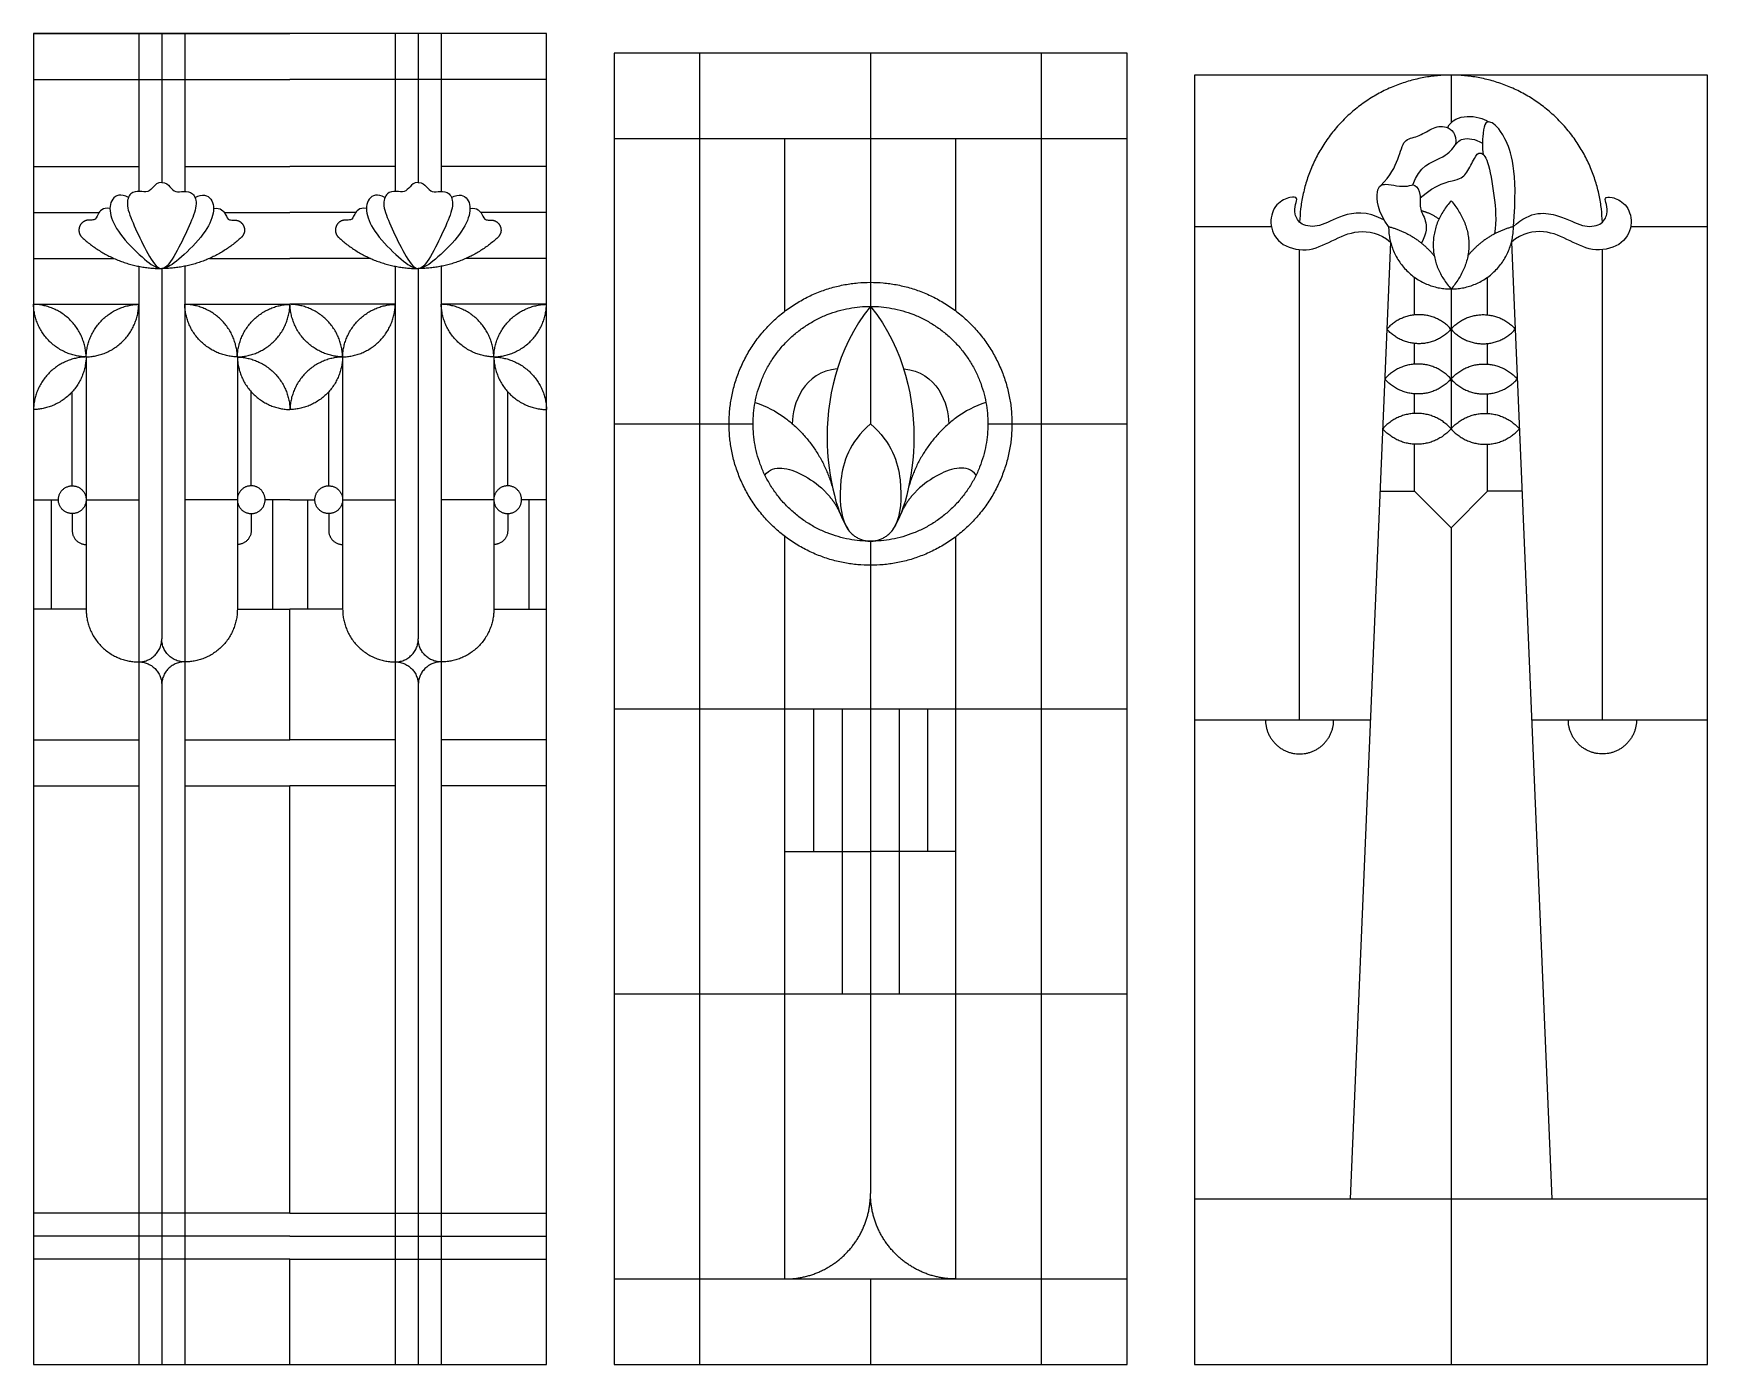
# Model space of a CAD drawing. Header units: millimetres. Extents: x -155 to 174, y -195 to 151.
# Drawn here: x -71.5 to 8.3, y -77.9 to -14.5 of the extents above; entities that cross this region are included whole.
import ezdxf

# ---------------------------------------------------------------- set-up
doc = ezdxf.new("R2010")
doc.units = ezdxf.units.MM
doc.header["$MEASUREMENT"] = 0
doc.layers.add('Layer 03', color=5, linetype='Continuous')

msp = doc.modelspace()

# ---------------------------------------------------------------- linework, layer by layer
at = {"layer": 'Layer 03'}
for p, q in [((-66.523, -14.511), (-66.523, -22.037)), ((-64.335, -14.511), (-64.335, -22.037)), ((-54.295, -14.511), (-54.295, -22.037)), ((-52.107, -14.511), (-52.107, -22.037)), ((-43.869, -15.451), (-43.869, -77.949)), ((-19.414, -15.451), (-43.869, -15.451)), ((-39.794, -15.451), (-39.794, -77.949)), ((-23.49, -77.949), (-23.49, -15.451)), ((-19.414, -77.949), (-19.414, -15.451)), ((-19.414, -19.527), (-43.869, -19.527)), ((-71.543, -20.856), (-66.523, -20.856)), ((-64.335, -20.856), (-59.315, -20.856)), ((-54.295, -20.856), (-59.315, -20.856)), ((-47.087, -20.856), (-52.107, -20.856)), ((-71.543, -23.043), (-68.412, -23.043)), ((-62.446, -23.043), (-59.315, -23.043)), ((-56.184, -23.043), (-59.315, -23.043)), ((-47.087, -23.043), (-50.218, -23.043)), ((-16.196, -23.714), (-12.533, -23.714)), ((4.596, -23.714), (8.26, -23.714)), ((-71.543, -25.231), (-67.708, -25.231)), ((-63.15, -25.231), (-59.315, -25.231)), ((-55.481, -25.231), (-59.315, -25.231)), ((-47.087, -25.231), (-50.922, -25.231)), ((-66.523, -25.608), (-66.523, -77.949)), ((-64.335, -25.608), (-64.335, -77.949)), ((-54.295, -25.608), (-54.295, -77.949)), ((-52.107, -25.608), (-52.107, -77.949)), ((-5.709, -27.924), (-5.709, -26.126)), ((-2.227, -27.922), (-2.227, -26.126)), ((-5.709, -30.271), (-5.709, -29.284)), ((-2.227, -30.271), (-2.227, -29.287)), ((-69.033, -29.928), (-69.033, -41.952)), ((-61.825, -29.928), (-61.825, -41.952)), ((-56.805, -29.928), (-56.805, -41.952)), ((-49.597, -29.928), (-49.597, -41.952)), ((-5.709, -32.619), (-5.709, -31.686)), ((-2.227, -32.619), (-2.227, -31.686)), ((-5.709, -36.329), (-5.709, -34.087)), ((-2.227, -36.329), (-2.227, -34.087)), ((-70.706, -36.732), (-70.706, -41.952)), ((-60.152, -36.732), (-60.152, -41.952)), ((-58.479, -36.732), (-58.479, -41.952)), ((-47.924, -36.732), (-47.924, -41.952)), ((-16.196, -47.223), (-7.812, -47.223)), ((-0.124, -47.223), (8.26, -47.223)), ((-71.543, -48.183), (-66.523, -48.183)), ((-64.335, -48.183), (-59.315, -48.183)), ((-54.295, -48.183), (-59.315, -48.183)), ((-47.087, -48.183), (-52.107, -48.183)), ((-59.315, -70.741), (-71.543, -70.741)), ((-59.315, -70.741), (-47.087, -70.741)), ((-59.315, -71.835), (-71.543, -71.835)), ((-59.315, -71.835), (-47.087, -71.835)), ((-59.315, -72.929), (-71.543, -72.929)), ((-59.315, -72.929), (-47.087, -72.929)), ((-43.869, -73.873), (-19.414, -73.873)), ((-43.869, -77.949), (-19.414, -77.949))]:
    msp.add_line(p, q, dxfattribs=at)
for points in [[(-71.543, -14.511), (-59.315, -14.511)], [(-65.429, -14.511), (-65.429, -21.607)], [(-47.087, -14.511), (-59.315, -14.511)], [(-53.201, -14.511), (-53.201, -21.607)], [(-31.642, -15.451), (-31.642, -27.518)], [(-71.543, -16.699), (-59.315, -16.699)], [(-47.087, -16.699), (-59.315, -16.699)], [(-3.968, -16.496), (-3.968, -18.767)], [(-35.718, -27.741), (-35.718, -19.527)], [(-27.566, -27.741), (-27.566, -19.527)], [(-6.85, -24.453), (-8.776, -70.052)], [(-1.087, -24.453), (0.84, -70.052)], [(-11.186, -47.223), (-11.186, -24.816)], [(3.25, -47.223), (3.25, -24.816)], [(-65.429, -25.715), (-65.429, -43.368)], [(-53.201, -25.715), (-53.201, -43.368)], [(-3.968, -26.689), (-3.968, -33.353)], [(-71.543, -27.418), (-66.523, -27.418)], [(-64.335, -27.418), (-59.315, -27.418)], [(-54.295, -27.418), (-59.315, -27.418)], [(-47.087, -27.418), (-52.107, -27.418)], [(-31.642, -27.518), (-31.642, -33.113)], [(-69.695, -36.07), (-69.695, -31.586)], [(-61.164, -36.07), (-61.164, -31.586)], [(-57.467, -36.07), (-57.467, -31.586)], [(-48.936, -36.07), (-48.936, -31.586)], [(-43.869, -33.113), (-37.237, -33.113)], [(-26.046, -33.113), (-19.414, -33.113)], [(-7.351, -36.329), (-5.709, -36.329)], [(-5.709, -36.329), (-3.968, -38.071)], [(-2.227, -36.329), (-3.968, -38.071)], [(-0.585, -36.329), (-2.227, -36.329)], [(-71.543, -36.732), (-70.357, -36.732)], [(-69.695, -37.394), (-69.695, -38.203)], [(-69.033, -36.732), (-66.523, -36.732)], [(-61.825, -36.732), (-64.335, -36.732)], [(-61.164, -37.394), (-61.164, -38.203)], [(-59.315, -36.732), (-60.502, -36.732)], [(-59.315, -36.732), (-58.129, -36.732)], [(-57.467, -37.394), (-57.467, -38.203)], [(-56.805, -36.732), (-54.295, -36.732)], [(-49.597, -36.732), (-52.107, -36.732)], [(-48.936, -37.394), (-48.936, -38.203)], [(-47.087, -36.732), (-48.274, -36.732)], [(-3.968, -38.071), (-3.968, -77.949)], [(-35.718, -73.873), (-35.718, -38.486)], [(-31.642, -38.709), (-31.642, -69.797)], [(-27.566, -73.873), (-27.566, -38.486)], [(-69.033, -41.952), (-71.543, -41.952)], [(-61.825, -41.952), (-59.315, -41.952)], [(-59.315, -48.183), (-59.315, -41.952)], [(-56.805, -41.952), (-59.315, -41.952)], [(-49.597, -41.952), (-47.087, -41.952)], [(-65.429, -45.556), (-65.429, -77.949)], [(-53.201, -45.556), (-53.201, -77.949)], [(-43.869, -46.7), (-19.414, -46.7)], [(-34.359, -46.7), (-34.359, -53.493)], [(-33, -46.7), (-33, -60.286)], [(-30.283, -46.7), (-30.283, -60.286)], [(-28.924, -46.7), (-28.924, -53.493)], [(-71.543, -50.371), (-66.523, -50.371)], [(-64.335, -50.371), (-59.315, -50.371)], [(-59.315, -70.741), (-59.315, -50.371)], [(-54.295, -50.371), (-59.315, -50.371)], [(-47.087, -50.371), (-52.107, -50.371)], [(-35.718, -53.493), (-31.642, -53.493)], [(-27.566, -53.493), (-31.642, -53.493)], [(-43.869, -60.286), (-19.414, -60.286)], [(-16.196, -70.052), (8.26, -70.052)], [(-59.315, -77.949), (-59.315, -72.929)], [(-39.794, -73.873), (-31.642, -73.873)], [(-31.642, -73.873), (-31.642, -77.949)]]:
    msp.add_lwpolyline(points, dxfattribs=at)
for points in [[(-71.543, -77.949), (-47.087, -77.949), (-47.087, -14.511), (-71.543, -14.511)], [(-16.196, -77.949), (8.26, -77.949), (8.26, -16.496), (-16.196, -16.496)]]:
    msp.add_lwpolyline(points, close=True, dxfattribs=at)
for points, weights, knots in [([(3.247, -23.506), (3.045, -16.496), (-3.968, -16.496), (-10.981, -16.496), (-11.183, -23.506)], [1, 0.717208093215, 1, 0.717208093215, 1], [0.205826, 0.205826, 0.205826, 11.234306, 11.234306, 22.262786, 22.262786, 22.262786]), ([(-68.892, -23.402), (-69.222, -23.4), (-69.343, -23.707), (-69.464, -24.014), (-69.221, -24.237)], [1, 0.824734279587, 1, 0.824734279587, 1], [0, 0, 0, 0.898988, 0.898988, 1.797976, 1.797976, 1.797976]), ([(-61.966, -23.402), (-61.636, -23.4), (-61.515, -23.707), (-61.395, -24.014), (-61.638, -24.237)], [1, 0.824734279587, 1, 0.824734279587, 1], [0, 0, 0, 0.898988, 0.898988, 1.797976, 1.797976, 1.797976]), ([(-56.664, -23.402), (-56.994, -23.4), (-57.115, -23.707), (-57.236, -24.014), (-56.993, -24.237)], [1, 0.824734279587, 1, 0.824734279587, 1], [0, 0, 0, 0.898988, 0.898988, 1.797976, 1.797976, 1.797976]), ([(-49.738, -23.402), (-49.408, -23.4), (-49.288, -23.707), (-49.167, -24.014), (-49.41, -24.237)], [1, 0.824734279587, 1, 0.824734279587, 1], [0, 0, 0, 0.898988, 0.898988, 1.797976, 1.797976, 1.797976]), ([(-6.943, -23.714), (-6.943, -26.689), (-3.968, -26.689), (-0.993, -26.689), (-0.993, -23.714)], [1, 0.707106781187, 1, 0.707106781187, 1], [0, 0, 0, 4.630121, 4.630121, 9.260242, 9.260242, 9.260242]), ([(-24.898, -33.113), (-24.898, -26.37), (-31.642, -26.37), (-38.385, -26.37), (-38.385, -33.113), (-38.385, -39.857), (-31.642, -39.857), (-24.898, -39.857), (-24.898, -33.113)], [1, 0.707106781187, 1, 0.707106781187, 1, 0.707106781187, 1, 0.707106781187, 1], [0, 0, 0, 12.695622, 12.695622, 25.391244, 25.391244, 38.086865, 38.086865, 50.782487, 50.782487, 50.782487]), ([(-26.046, -33.113), (-26.046, -27.518), (-31.642, -27.518), (-37.237, -27.518), (-37.237, -33.113), (-37.237, -38.709), (-31.642, -38.709), (-26.046, -38.709), (-26.046, -33.113)], [1, 0.707106781187, 1, 0.707106781187, 1, 0.707106781187, 1, 0.707106781187, 1], [0, 0, 0, 12.695622, 12.695622, 25.391244, 25.391244, 38.086865, 38.086865, 50.782487, 50.782487, 50.782487]), ([(-3.968, -28.604), (-4.576, -27.913), (-5.497, -27.913), (-6.417, -27.913), (-7.025, -28.604)], [1, 0.91115740031, 1, 0.91115740031, 1], [0, 0, 0, 1.884628, 1.884628, 3.769256, 3.769256, 3.769256]), ([(-3.968, -28.604), (-3.358, -27.911), (-2.435, -27.911), (-1.511, -27.911), (-0.902, -28.604)], [1, 0.91115740031, 1, 0.91115740031, 1], [0, 0, 0, 1.884628, 1.884628, 3.769256, 3.769256, 3.769256]), ([(-3.968, -28.604), (-4.576, -29.296), (-5.497, -29.296), (-6.417, -29.296), (-7.025, -28.604)], [1, 0.91115740031, 1, 0.91115740031, 1], [0, 0, 0, 1.884628, 1.884628, 3.769256, 3.769256, 3.769256]), ([(-3.968, -28.604), (-3.358, -29.298), (-2.435, -29.298), (-1.511, -29.298), (-0.902, -28.604)], [1, 0.91115740031, 1, 0.91115740031, 1], [0, 0, 0, 1.884628, 1.884628, 3.769256, 3.769256, 3.769256]), ([(-3.968, -30.979), (-4.596, -30.265), (-5.547, -30.265), (-6.497, -30.265), (-7.125, -30.979)], [1, 0.91115740031, 1, 0.91115740031, 1], [0, 0, 0, 1.884628, 1.884628, 3.769256, 3.769256, 3.769256]), ([(-3.968, -30.979), (-3.34, -30.265), (-2.389, -30.265), (-1.439, -30.265), (-0.811, -30.979)], [1, 0.91115740031, 1, 0.91115740031, 1], [0, 0, 0, 1.884628, 1.884628, 3.769256, 3.769256, 3.769256]), ([(-3.968, -30.979), (-4.596, -31.693), (-5.547, -31.693), (-6.497, -31.693), (-7.125, -30.979)], [1, 0.91115740031, 1, 0.91115740031, 1], [0, 0, 0, 1.884628, 1.884628, 3.769256, 3.769256, 3.769256]), ([(-3.968, -30.979), (-3.34, -31.693), (-2.389, -31.693), (-1.439, -31.693), (-0.811, -30.979)], [1, 0.91115740031, 1, 0.91115740031, 1], [0, 0, 0, 1.884628, 1.884628, 3.769256, 3.769256, 3.769256]), ([(-3.968, -33.353), (-4.616, -32.616), (-5.597, -32.616), (-6.578, -32.616), (-7.226, -33.353)], [1, 0.91115740031, 1, 0.91115740031, 1], [0, 0, 0, 1.884628, 1.884628, 3.769256, 3.769256, 3.769256]), ([(-3.968, -33.353), (-3.32, -32.616), (-2.339, -32.616), (-1.358, -32.616), (-0.71, -33.353)], [1, 0.91115740031, 1, 0.91115740031, 1], [0, 0, 0, 1.884628, 1.884628, 3.769256, 3.769256, 3.769256]), ([(-3.968, -33.353), (-4.616, -34.09), (-5.597, -34.09), (-6.578, -34.09), (-7.226, -33.353)], [1, 0.91115740031, 1, 0.91115740031, 1], [0, 0, 0, 1.884628, 1.884628, 3.769256, 3.769256, 3.769256]), ([(-3.968, -33.353), (-3.32, -34.09), (-2.339, -34.09), (-1.358, -34.09), (-0.71, -33.353)], [1, 0.91115740031, 1, 0.91115740031, 1], [0, 0, 0, 1.884628, 1.884628, 3.769256, 3.769256, 3.769256]), ([(-69.228, -37.202), (-68.759, -36.735), (-69.225, -36.266), (-69.692, -35.796), (-70.161, -36.263), (-70.631, -36.729), (-70.164, -37.199), (-69.698, -37.668), (-69.228, -37.202)], [1, 0.707106781187, 1, 0.707106781187, 1, 0.707106781187, 1, 0.707106781187, 1], [0, 0, 0, 1.615597, 1.615597, 3.231193, 3.231193, 4.84679, 4.84679, 6.462387, 6.462387, 6.462387]), ([(-61.63, -37.202), (-62.099, -36.735), (-61.633, -36.266), (-61.166, -35.796), (-60.697, -36.263), (-60.228, -36.729), (-60.694, -37.199), (-61.161, -37.668), (-61.63, -37.202)], [1, 0.707106781187, 1, 0.707106781187, 1, 0.707106781187, 1, 0.707106781187, 1], [0, 0, 0, 1.615597, 1.615597, 3.231193, 3.231193, 4.84679, 4.84679, 6.462387, 6.462387, 6.462387]), ([(-57, -37.202), (-56.531, -36.735), (-56.997, -36.266), (-57.464, -35.796), (-57.933, -36.263), (-58.403, -36.729), (-57.936, -37.199), (-57.47, -37.668), (-57, -37.202)], [1, 0.707106781187, 1, 0.707106781187, 1, 0.707106781187, 1, 0.707106781187, 1], [0, 0, 0, 1.615597, 1.615597, 3.231193, 3.231193, 4.84679, 4.84679, 6.462387, 6.462387, 6.462387]), ([(-49.402, -37.202), (-49.872, -36.735), (-49.405, -36.266), (-48.939, -35.796), (-48.469, -36.263), (-48, -36.729), (-48.466, -37.199), (-48.933, -37.668), (-49.402, -37.202)], [1, 0.707106781187, 1, 0.707106781187, 1, 0.707106781187, 1, 0.707106781187, 1], [0, 0, 0, 1.615597, 1.615597, 3.231193, 3.231193, 4.84679, 4.84679, 6.462387, 6.462387, 6.462387]), ([(-32.805, -37.995), (-32.443, -38.709), (-31.642, -38.709), (-30.841, -38.709), (-30.478, -37.995)], [1, 0.852224443788, 1, 0.852224443788, 1], [5.932154, 5.932154, 5.932154, 7.741, 7.741, 9.549845, 9.549845, 9.549845]), ([(-12.811, -47.223), (-12.811, -48.848), (-11.186, -48.848), (-9.56, -48.848), (-9.56, -47.223)], [1, 0.707106781187, 1, 0.707106781187, 1], [3.308121, 3.308121, 3.308121, 5.837892, 5.837892, 8.367663, 8.367663, 8.367663]), ([(4.875, -47.223), (4.875, -48.848), (3.25, -48.848), (1.624, -48.848), (1.624, -47.223)], [1, 0.707106781187, 1, 0.707106781187, 1], [3.308121, 3.308121, 3.308121, 5.837892, 5.837892, 8.367663, 8.367663, 8.367663]), ([(-35.718, -73.873), (-34.029, -73.873), (-32.835, -72.679), (-31.642, -71.485), (-31.642, -69.797)], [1, 0.923879171616, 1, 0.923879171616, 1], [0, 0, 0, 4.030493, 4.030493, 8.060986, 8.060986, 8.060986]), ([(-27.566, -73.873), (-29.254, -73.873), (-30.448, -72.679), (-31.642, -71.485), (-31.642, -69.797)], [1, 0.923879171616, 1, 0.923879171616, 1], [0, 0, 0, 4.030493, 4.030493, 8.060986, 8.060986, 8.060986])]:
    msp.add_rational_spline(points, weights, degree=2, knots=knots, dxfattribs=at)
for points, degree in [([(-4.131, -19.001), (-3.772, -18.257), (-2.656, -18.404), (-2.176, -18.72)], 3), ([(-7.31, -21.756), (-6.856, -21.297), (-6.43, -20.445), (-6.24, -19.506), (-5.564, -19.476), (-4.888, -19.006), (-4.213, -18.845), (-3.684, -19.271), (-3.757, -19.815)], 3), ([(-0.993, -23.714), (-0.758, -21.01), (-1.462, -19.159), (-2.138, -18.631), (-2.373, -18.792), (-2.476, -19.394), (-2.476, -19.952), (-2.438, -20.274)], 3), ([(-5.782, -21.729), (-5.505, -20.829), (-4.272, -20.462), (-3.787, -19.875), (-3.523, -19.464), (-2.818, -19.522), (-2.47, -19.742)], 3), ([(-5.437, -22.349), (-4.655, -21.66), (-3.567, -21.515), (-3.223, -21.207), (-2.824, -20.373), (-2.606, -20.119), (-2.207, -20.409), (-1.899, -22.24), (-1.79, -23.437), (-1.894, -24.063)], 3), ([(-67.015, -22.328), (-67.375, -22.124), (-67.88, -22.317), (-67.955, -23.156), (-67.407, -24.178), (-66.137, -25.408), (-65.724, -25.665), (-65.477, -25.711)], 3), ([(-65.429, -21.607), (-65.645, -21.607), (-65.815, -21.818), (-66.078, -22.107), (-66.469, -22.014), (-66.943, -22.066), (-67.165, -22.668), (-66.768, -23.632), (-66.184, -24.875), (-65.74, -25.602), (-65.536, -25.693)], 3), ([(-65.429, -21.607), (-65.213, -21.607), (-65.043, -21.818), (-64.78, -22.107), (-64.389, -22.014), (-63.915, -22.066), (-63.693, -22.668), (-64.09, -23.632), (-64.674, -24.875), (-65.119, -25.602), (-65.323, -25.693)], 3), ([(-63.843, -22.328), (-63.484, -22.124), (-62.978, -22.317), (-62.903, -23.156), (-63.451, -24.178), (-64.721, -25.408), (-65.134, -25.665), (-65.381, -25.711)], 3), ([(-54.787, -22.328), (-55.147, -22.124), (-55.652, -22.317), (-55.728, -23.156), (-55.179, -24.178), (-53.91, -25.408), (-53.496, -25.665), (-53.249, -25.711)], 3), ([(-53.201, -21.607), (-53.417, -21.607), (-53.587, -21.818), (-53.85, -22.107), (-54.242, -22.014), (-54.715, -22.066), (-54.937, -22.668), (-54.54, -23.632), (-53.956, -24.875), (-53.512, -25.602), (-53.308, -25.693)], 3), ([(-53.201, -21.607), (-52.985, -21.607), (-52.815, -21.818), (-52.552, -22.107), (-52.161, -22.014), (-51.687, -22.066), (-51.466, -22.668), (-51.862, -23.632), (-52.446, -24.875), (-52.891, -25.602), (-53.095, -25.693)], 3), ([(-51.615, -22.328), (-51.256, -22.124), (-50.75, -22.317), (-50.675, -23.156), (-51.223, -24.178), (-52.493, -25.408), (-52.906, -25.665), (-53.153, -25.711)], 3), ([(-6.943, -23.714), (-7.469, -23.027), (-7.598, -21.777), (-7.066, -21.662), (-6.577, -21.777), (-6.002, -21.82), (-5.686, -21.633), (-5.37, -22.165), (-5.514, -22.84), (-5.14, -23.372), (-5.111, -24.019), (-5.377, -24.502)], 3), ([(-4.539, -23.35), (-5.006, -23.047), (-5.383, -22.969)], 2), ([(-31.642, -27.518), (-33.294, -29.572), (-34.24, -34.472), (-33.037, -37.856), (-32.563, -38.328)], 3), ([(-31.642, -27.518), (-29.989, -29.572), (-29.043, -34.472), (-30.246, -37.856), (-30.72, -38.328)], 3), ([(-33.226, -30.498), (-34.794, -30.607), (-35.388, -32.188), (-35.368, -33.113)], 3), ([(-30.057, -30.498), (-28.489, -30.607), (-27.895, -32.188), (-27.915, -33.113)], 3), ([(-37.143, -32.092), (-36.613, -32.268), (-36.147, -32.519), (-35.737, -32.817)], 3), ([(-26.14, -32.092), (-26.67, -32.268), (-27.137, -32.519), (-27.546, -32.817)], 3), ([(-31.642, -33.113), (-32.673, -34.02), (-33.226, -35.838), (-33.071, -37.471), (-32.805, -37.995)], 3), ([(-31.642, -33.113), (-30.61, -34.02), (-30.058, -35.838), (-30.212, -37.471), (-30.478, -37.995)], 3)]:
    msp.add_open_spline(points, degree=degree, dxfattribs=at)
for points, knots in [([(-7.146, -23.415), (-7.988, -22.937), (-9.26, -23.149), (-10.237, -23.783), (-11.169, -23.665), (-11.451, -23.115), (-11.387, -22.635), (-11.259, -22.33), (-11.579, -22.266), (-12.334, -22.578), (-12.684, -23.515), (-12.246, -24.586), (-10.841, -24.985), (-9.643, -24.395), (-8.474, -23.819), (-7.366, -24.019), (-6.85, -24.453)], [0, 0, 0, 0, 1.026103, 2.052206, 3.078309, 4.104412, 5.130514, 6.156617, 7.18272, 8.208823, 9.234926, 10.261029, 11.287132, 12.313235, 13.339338, 14.323816, 14.323816, 14.323816, 14.323816]), ([(-0.993, -23.714), (-0.172, -22.923), (1.324, -23.149), (2.301, -23.783), (3.232, -23.665), (3.515, -23.115), (3.451, -22.635), (3.323, -22.33), (3.643, -22.266), (4.398, -22.578), (4.748, -23.515), (4.31, -24.586), (2.905, -24.985), (1.707, -24.395), (0.538, -23.819), (-0.57, -24.019), (-1.087, -24.453)], [0, 0, 0, 0, 1.026103, 2.052206, 3.078309, 4.104412, 5.130514, 6.156617, 7.18272, 8.208823, 9.234926, 10.261029, 11.287132, 12.313235, 13.339338, 14.323816, 14.323816, 14.323816, 14.323816]), ([(-67.896, -22.856), (-68.255, -22.791), (-68.507, -23.165), (-68.579, -23.413), (-68.804, -23.402), (-68.892, -23.402)], [0, 0, 0, 0, 0.927388, 1.854777, 2.379633, 2.379633, 2.379633, 2.379633]), ([(-62.962, -22.856), (-62.603, -22.791), (-62.351, -23.165), (-62.279, -23.413), (-62.055, -23.402), (-61.966, -23.402)], [0, 0, 0, 0, 0.927388, 1.854777, 2.379633, 2.379633, 2.379633, 2.379633]), ([(-55.668, -22.856), (-56.027, -22.791), (-56.279, -23.165), (-56.351, -23.413), (-56.576, -23.402), (-56.664, -23.402)], [0, 0, 0, 0, 0.927388, 1.854777, 2.379633, 2.379633, 2.379633, 2.379633]), ([(-50.735, -22.856), (-50.375, -22.791), (-50.123, -23.165), (-50.052, -23.413), (-49.827, -23.402), (-49.738, -23.402)], [0, 0, 0, 0, 0.927388, 1.854777, 2.379633, 2.379633, 2.379633, 2.379633]), ([(-36.675, -35.558), (-36.254, -35.019), (-35.105, -35.331), (-34.185, -35.973), (-33.858, -36.288)], [0, 0, 0, 0, 2.810015, 4.493277, 4.493277, 4.493277, 4.493277]), ([(-26.608, -35.558), (-27.03, -35.019), (-28.179, -35.331), (-29.098, -35.973), (-29.425, -36.288)], [0, 0, 0, 0, 2.810015, 4.493277, 4.493277, 4.493277, 4.493277])]:
    msp.add_open_spline(points, degree=3, knots=knots, dxfattribs=at)
for points, weights in [([(-3.968, -22.482), (-5.806, -24.585), (-3.968, -26.689)], [1, 0.86192783139, 1]), ([(-3.968, -22.482), (-2.13, -24.585), (-3.968, -26.689)], [1, 0.86192783139, 1]), ([(-6.943, -23.714), (-5.628, -24.055), (-4.77, -25.106)], [1, 0.950394106208, 1]), ([(-0.993, -23.714), (-2.308, -24.055), (-3.166, -25.106)], [1, 0.950394106208, 1]), ([(-69.221, -24.237), (-67.613, -25.715), (-65.429, -25.715)], [1, 0.931707181384, 1]), ([(-61.638, -24.237), (-63.245, -25.715), (-65.429, -25.715)], [1, 0.931707181384, 1]), ([(-56.993, -24.237), (-55.385, -25.715), (-53.201, -25.715)], [1, 0.931707181384, 1]), ([(-49.41, -24.237), (-51.017, -25.715), (-53.201, -25.715)], [1, 0.931707181384, 1]), ([(-69.033, -29.928), (-71.478, -29.863), (-71.543, -27.418)], [1, 0.725722179322, 1]), ([(-69.033, -29.928), (-69.098, -27.484), (-71.543, -27.418)], [1, 0.725722179322, 1]), ([(-69.033, -29.928), (-66.588, -29.863), (-66.523, -27.418)], [1, 0.725722179322, 1]), ([(-69.033, -29.928), (-68.968, -27.484), (-66.523, -27.418)], [1, 0.725722179322, 1]), ([(-61.825, -29.928), (-61.891, -27.484), (-64.335, -27.418)], [1, 0.725722179322, 1]), ([(-61.825, -29.928), (-64.27, -29.863), (-64.335, -27.418)], [1, 0.725722179322, 1]), ([(-61.825, -29.928), (-61.76, -27.484), (-59.315, -27.418)], [1, 0.725722179322, 1]), ([(-61.825, -29.928), (-59.38, -29.863), (-59.315, -27.418)], [1, 0.725722179322, 1]), ([(-56.805, -29.928), (-59.25, -29.863), (-59.315, -27.418)], [1, 0.725722179322, 1]), ([(-56.805, -29.928), (-56.87, -27.484), (-59.315, -27.418)], [1, 0.725722179322, 1]), ([(-56.805, -29.928), (-54.36, -29.863), (-54.295, -27.418)], [1, 0.725722179322, 1]), ([(-56.805, -29.928), (-56.74, -27.484), (-54.295, -27.418)], [1, 0.725722179322, 1]), ([(-49.597, -29.928), (-49.663, -27.484), (-52.107, -27.418)], [1, 0.725722179322, 1]), ([(-49.597, -29.928), (-52.042, -29.863), (-52.107, -27.418)], [1, 0.725722179322, 1]), ([(-49.597, -29.928), (-49.532, -27.484), (-47.087, -27.418)], [1, 0.725722179322, 1]), ([(-49.597, -29.928), (-47.153, -29.863), (-47.087, -27.418)], [1, 0.725722179322, 1]), ([(-69.033, -29.928), (-69.098, -32.373), (-71.543, -32.438)], [1, 0.725722179322, 1]), ([(-69.033, -29.928), (-71.478, -29.994), (-71.543, -32.438)], [1, 0.725722179322, 1]), ([(-61.825, -29.928), (-59.38, -29.994), (-59.315, -32.438)], [1, 0.725722179322, 1]), ([(-61.825, -29.928), (-61.76, -32.373), (-59.315, -32.438)], [1, 0.725722179322, 1]), ([(-56.805, -29.928), (-56.87, -32.373), (-59.315, -32.438)], [1, 0.725722179322, 1]), ([(-56.805, -29.928), (-59.25, -29.994), (-59.315, -32.438)], [1, 0.725722179322, 1]), ([(-49.597, -29.928), (-47.153, -29.994), (-47.087, -32.438)], [1, 0.725722179322, 1]), ([(-49.597, -29.928), (-49.532, -32.373), (-47.087, -32.438)], [1, 0.725722179322, 1]), ([(-35.737, -32.817), (-33.93, -34.159), (-33.409, -36.349)], [1, 0.939647898858, 1]), ([(-27.546, -32.817), (-29.353, -34.159), (-29.875, -36.349)], [1, 0.939647898858, 1]), ([(-33.858, -36.288), (-33.333, -36.793), (-33.06, -37.468)], [1, 0.977940052108, 1]), ([(-29.425, -36.288), (-29.95, -36.793), (-30.223, -37.468)], [1, 0.977940052108, 1]), ([(-69.695, -38.203), (-69.695, -38.865), (-69.033, -38.865)], [1, 0.707106781187, 1]), ([(-61.164, -38.203), (-61.164, -38.865), (-61.825, -38.865)], [1, 0.707106781187, 1]), ([(-57.467, -38.203), (-57.467, -38.865), (-56.805, -38.865)], [1, 0.707106781187, 1]), ([(-48.936, -38.203), (-48.936, -38.865), (-49.597, -38.865)], [1, 0.707106781187, 1]), ([(-69.033, -41.952), (-69.033, -44.462), (-66.523, -44.462)], [1, 0.707106781187, 1]), ([(-61.825, -41.952), (-61.825, -44.462), (-64.335, -44.462)], [1, 0.707106781187, 1]), ([(-56.805, -41.952), (-56.805, -44.462), (-54.295, -44.462)], [1, 0.707106781187, 1]), ([(-49.597, -41.952), (-49.597, -44.462), (-52.107, -44.462)], [1, 0.707106781187, 1]), ([(-66.523, -44.462), (-65.429, -44.462), (-65.429, -43.368)], [1, 0.707106781187, 1]), ([(-64.335, -44.462), (-65.429, -44.462), (-65.429, -43.368)], [1, 0.707106781187, 1]), ([(-54.295, -44.462), (-53.201, -44.462), (-53.201, -43.368)], [1, 0.707106781187, 1]), ([(-52.107, -44.462), (-53.201, -44.462), (-53.201, -43.368)], [1, 0.707106781187, 1]), ([(-66.523, -44.462), (-65.429, -44.462), (-65.429, -45.556)], [1, 0.707106781187, 1]), ([(-64.335, -44.462), (-65.429, -44.462), (-65.429, -45.556)], [1, 0.707106781187, 1]), ([(-54.295, -44.462), (-53.201, -44.462), (-53.201, -45.556)], [1, 0.707106781187, 1]), ([(-52.107, -44.462), (-53.201, -44.462), (-53.201, -45.556)], [1, 0.707106781187, 1])]:
    msp.add_rational_spline(points, weights, degree=2, dxfattribs=at)

doc.saveas('drawing.dxf')
